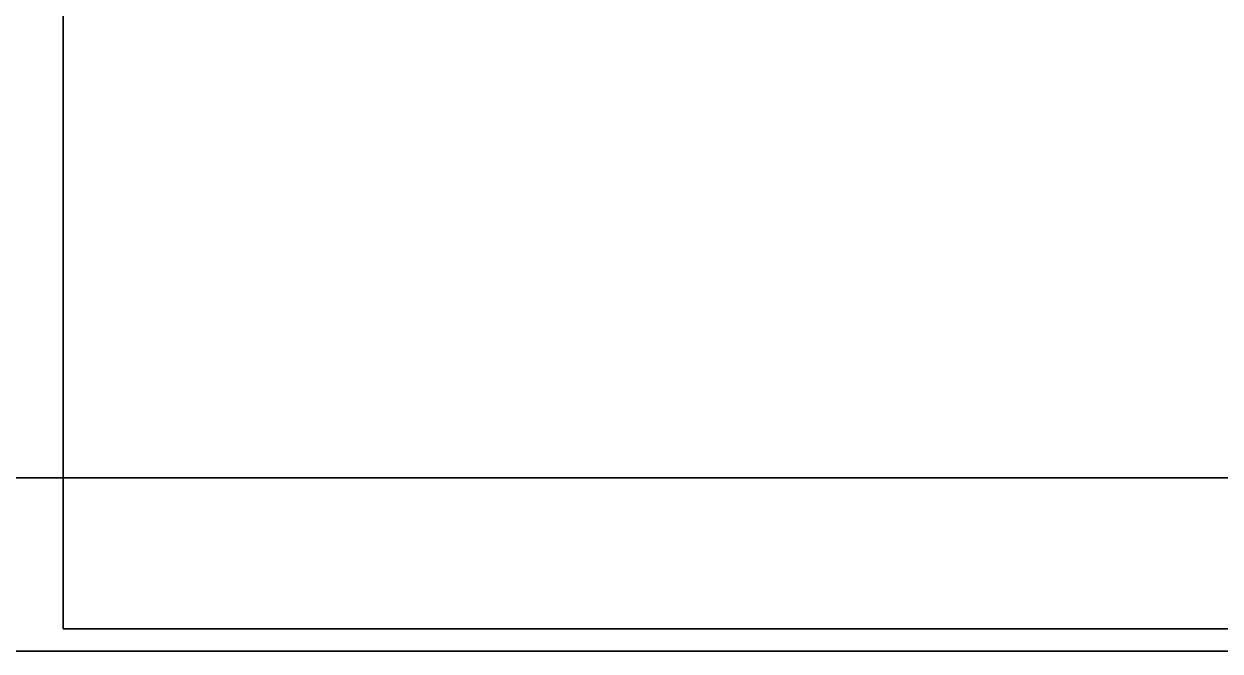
# Model space of a CAD drawing. Extents: x 145 to 857, y 42 to 790.
# Drawn here: x 417.35 to 438.07, y 301.2 to 312.07 of the extents above; entities that cross this region are included whole.
import ezdxf

# ---------------------------------------------------------------- set-up
doc = ezdxf.new("R2010")
doc.units = 0

msp = doc.modelspace()

# ---------------------------------------------------------------- linework, layer by layer
at = {"color": 7, "lineweight": 35}
for p, q in [((418.026, 352.349), (418.026, 301.585)), ((453.792, 304.199), (397.412, 304.199)), ((418.026, 301.585), (445.142, 301.585)), ((453.792, 301.199), (397.412, 301.199)), ((397.412, 301.199), (453.792, 301.199))]:
    msp.add_line(p, q, dxfattribs=at)

doc.saveas('drawing.dxf')
